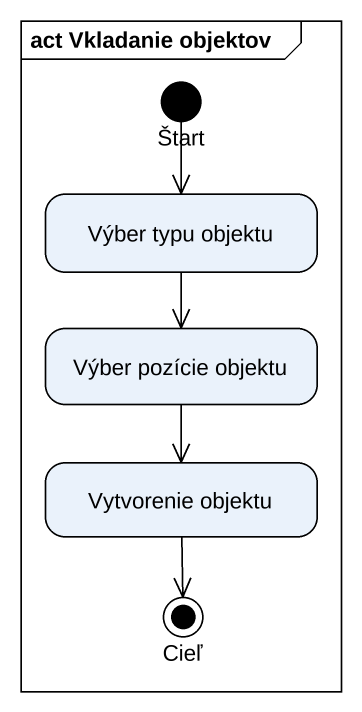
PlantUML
@startuml
mainframe act Vkladanie objektov
hide empty description
state Štart <<start>>
state "Výber typu objektu" as Výber_typu_objektu
state "Výber pozície objektu" as Výber_pozície_objektu
state "Vytvorenie objektu" as Vytvorenie_objektu
state Cieľ <<end>>
Štart --> Výber_typu_objektu
Výber_typu_objektu --> Výber_pozície_objektu
Výber_pozície_objektu --> Vytvorenie_objektu
Vytvorenie_objektu --> Cieľ
@enduml
